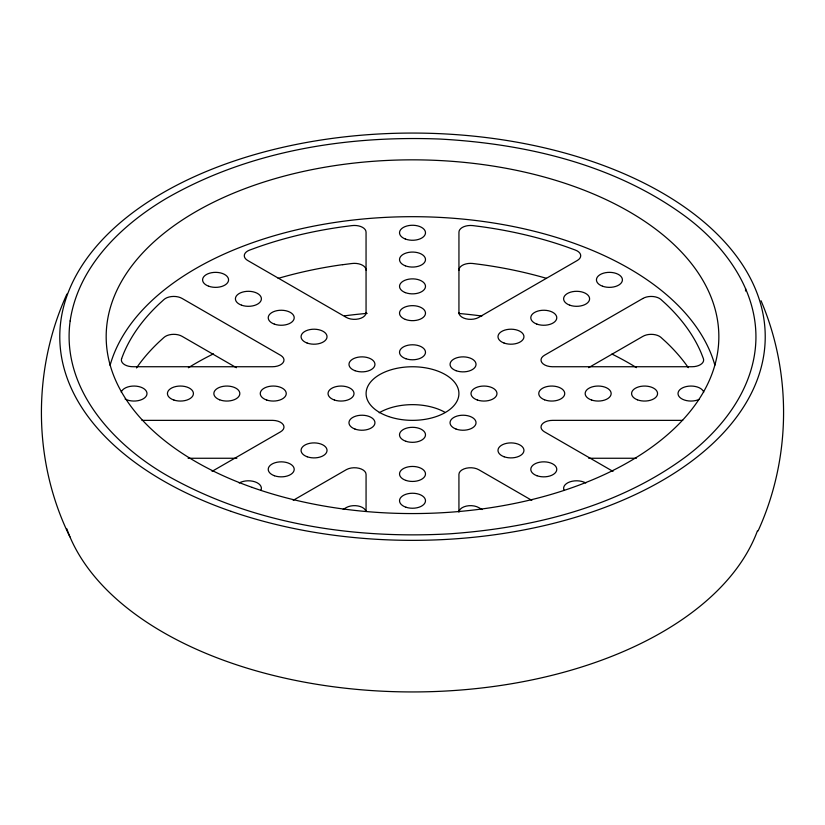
<?xml version="1.0" encoding="UTF-8"?>
<svg xmlns="http://www.w3.org/2000/svg" width="825" height="825" viewBox="0 0 825 825"><rect width="100%" height="100%" fill="white"/><g stroke="black" fill="none" stroke-linecap="round" stroke-linejoin="round"><path stroke-width="1.24" d="M366.063 511.428L366.073 474.478A11.612 6.703 0 0 0 359.092 468.301A11.612 6.703 0 0 0 346.51 469.559L293.215 500.332M458.937 313.572L458.948 232.351A11.632 6.713 0 0 1 472.663 225.576L481.738 226.741A297.34 171.672 0 0 1 567.383 247.16L575.252 250.027A11.622 6.713 0 0 1 577.294 260.483L478.49 317.543A11.612 6.703 0 0 1 465.908 318.801A11.612 6.703 0 0 1 458.927 312.623M745.563 291.019L745.563 288.544M66.949 294.02C32.113 370.147 32.773 461.608 69.878 536.786M758.051 530.98C791 459.009 792.093 373.57 761.042 300.754M212.056 471.353L280.552 431.826A11.612 6.703 0 0 0 283.181 424.607A11.612 6.703 0 0 0 272.745 420.358L141.962 420.368M343.179 509.386L346.51 507.457A11.612 6.703 0 0 1 358.04 505.972A11.612 6.703 0 0 1 365.867 511.088M588.637 367.672L642.778 336.425A11.632 6.713 0 0 1 660.773 337.229L665.765 341.767A297.34 171.672 0 0 1 688.298 367.651M342.726 264.701L351.801 263.526A11.622 6.713 0 0 1 366.052 270.074M682.698 420.368L552.678 420.358A11.612 6.703 0 0 0 541.973 424.38A11.612 6.703 0 0 0 544.16 431.65L613.006 471.395M188.121 458.267L236.837 458.257M588.72 458.257L636.353 458.257M531.805 500.352L478.789 469.734A11.612 6.703 0 0 0 466.29 468.208A11.612 6.703 0 0 0 458.927 474.241L458.937 511.376M236.424 367.713L182.016 336.301A11.622 6.713 0 0 0 163.917 337.487L158.947 342.024A297.34 171.672 0 0 0 136.507 367.94M482.109 509.541L478.789 507.633A11.612 6.703 0 0 0 466.29 506.107A11.612 6.703 0 0 0 458.927 512.139M366.063 313.624L366.052 232.176A11.622 6.713 0 0 0 351.801 225.627L342.726 226.803A297.34 171.672 0 0 0 257.163 247.335L249.305 250.212A11.632 6.713 0 0 0 247.912 260.607L346.211 317.367A11.612 6.703 0 0 0 358.71 318.893A11.612 6.703 0 0 0 366.073 312.861M188.347 367.744A306.343 176.87 0 0 1 213.458 353.853M344.479 315.851A306.343 176.87 0 0 1 367.166 313.376M459.205 313.5A306.343 176.87 0 0 1 481.882 316.027M611.923 354.038A306.343 176.87 0 0 1 636.488 367.641M757.402 530.949A352.729 203.651 0 0 1 410.603 691.938A352.729 203.651 0 0 1 66.815 528.804M110.076 365.362A306.343 176.87 0 0 1 412.335 216.686A306.343 176.87 0 0 1 714.873 365.186M379.201 412.778A46.417 26.802 0 0 1 444.84 412.222M699.28 399.331A12.994 7.508 0 0 1 679.738 397.299A12.994 7.508 0 0 1 686.462 386.523A12.994 7.508 0 0 1 703.756 392.143M564.125 490.39A12.994 7.508 0 0 1 569.993 481.841A12.994 7.508 0 0 1 585.791 482.986M239.209 482.986A12.994 7.508 0 0 1 255.007 481.841A12.994 7.508 0 0 1 260.875 490.39M121.244 392.143A12.994 7.508 0 0 1 138.796 386.574A12.994 7.508 0 0 1 144.983 397.567A12.994 7.508 0 0 1 125.111 399.022M278.138 278.396A297.34 171.672 0 0 1 342.829 264.619M458.948 270.249A11.632 6.713 0 0 1 472.663 263.474L481.738 264.639A297.34 171.672 0 0 1 546.49 278.345M70.146 320.925C60.71 390.349 116.438 448.418 173.219 478.943C257.163 524.71 355.224 539.117 449.811 533.816C533.29 527.907 618.905 506.663 686.916 455.936C723.412 428.134 754.421 387.585 755.896 340.034C757.319 288.822 723.587 244.128 683.77 215.212C613.429 164.154 525.422 143.684 439.818 139.043C345.799 135.393 248.438 151.027 166.124 198.557C120.945 225.39 78.158 266.661 70.146 320.925M121.626 358.586L121.553 358.823A11.632 6.713 0 0 0 133.289 366.733L272.322 366.743A11.612 6.703 0 0 0 283.027 362.722A11.612 6.703 0 0 0 280.84 355.451L182.016 298.403A11.622 6.713 0 0 0 163.917 299.588L158.947 304.126A297.34 171.672 0 0 0 123.575 353.574L121.626 358.586M642.778 298.526L544.448 355.276A11.612 6.703 0 0 0 541.819 362.495A11.612 6.703 0 0 0 552.255 366.743L692.01 366.733A11.622 6.713 0 0 0 703.354 358.514L701.312 353.265A297.34 171.672 0 0 0 665.765 303.868L660.773 299.331A11.632 6.713 0 0 0 642.778 298.526M231.031 511.335A352.729 203.651 0 0 0 765.177 340.127A352.729 203.651 0 0 0 241.292 158.658A352.729 203.651 0 0 0 231.031 511.335M252.12 487.389A306.343 176.87 0 0 0 718.73 341.55A306.343 176.87 0 0 0 266.65 181.17A306.343 176.87 0 0 0 252.12 487.389M388.616 416.532A46.417 26.802 0 0 0 458.906 393.999A46.417 26.802 0 0 0 389.967 370.126A46.417 26.802 0 0 0 388.616 416.532M637.385 399.805A12.994 7.508 0 0 0 657.546 394.02A12.994 7.508 0 0 0 638.798 386.832A12.994 7.508 0 0 0 637.385 399.805M591.659 400.053A12.994 7.508 0 0 0 611.16 393.546A12.994 7.508 0 0 0 591.659 387.049A12.994 7.508 0 0 0 591.659 400.053M544.552 399.805A12.994 7.508 0 0 0 564.712 394.02A12.994 7.508 0 0 0 545.964 386.832A12.994 7.508 0 0 0 544.552 399.805M504.116 456.772A12.994 7.508 0 0 0 523.947 450.636A12.994 7.508 0 0 0 504.817 443.788A12.994 7.508 0 0 0 504.116 456.772M536.931 475.726A12.994 7.508 0 0 0 556.772 469.58A12.994 7.508 0 0 0 537.642 462.732A12.994 7.508 0 0 0 536.931 475.726M406.003 480.439A12.994 7.508 0 0 0 425.494 473.942A12.994 7.508 0 0 0 406.003 467.445A12.994 7.508 0 0 0 406.003 480.439M406.003 507.241A12.994 7.508 0 0 0 425.494 500.744A12.994 7.508 0 0 0 406.003 494.247A12.994 7.508 0 0 0 406.003 507.241M456.081 429.072A12.994 7.508 0 0 0 476.025 423.05A12.994 7.508 0 0 0 457.019 416.078A12.994 7.508 0 0 0 456.081 429.072M477.366 400.012A12.994 7.508 0 0 0 496.98 393.628A12.994 7.508 0 0 0 477.603 387.018A12.994 7.508 0 0 0 477.366 400.012M456.081 370.703A12.994 7.508 0 0 0 476.025 364.681A12.994 7.508 0 0 0 457.019 357.72A12.994 7.508 0 0 0 456.081 370.703M405.89 358.741A12.994 7.508 0 0 0 425.494 352.358A12.994 7.508 0 0 0 406.117 345.747A12.994 7.508 0 0 0 405.89 358.741M354.998 370.703A12.994 7.508 0 0 0 374.942 364.681A12.994 7.508 0 0 0 355.936 357.72A12.994 7.508 0 0 0 354.998 370.703M334.403 400.012A12.994 7.508 0 0 0 354.018 393.628A12.994 7.508 0 0 0 334.641 387.018A12.994 7.508 0 0 0 334.403 400.012M354.998 429.072A12.994 7.508 0 0 0 374.942 423.05A12.994 7.508 0 0 0 355.936 416.078A12.994 7.508 0 0 0 354.998 429.072M405.89 441.282A12.994 7.508 0 0 0 425.494 434.899A12.994 7.508 0 0 0 406.117 428.278A12.994 7.508 0 0 0 405.89 441.282M504.116 343.076A12.994 7.508 0 0 0 523.947 336.94A12.994 7.508 0 0 0 504.817 330.093A12.994 7.508 0 0 0 504.116 343.076M536.931 324.132A12.994 7.508 0 0 0 556.772 317.986A12.994 7.508 0 0 0 537.642 311.138A12.994 7.508 0 0 0 536.931 324.132M569.755 305.188A12.994 7.508 0 0 0 589.597 299.042A12.994 7.508 0 0 0 570.467 292.194A12.994 7.508 0 0 0 569.755 305.188M602.58 286.234A12.994 7.508 0 0 0 622.411 280.098A12.994 7.508 0 0 0 603.281 273.24A12.994 7.508 0 0 0 602.58 286.234M405.312 239.013A12.994 7.508 0 0 0 425.473 233.238A12.994 7.508 0 0 0 406.725 226.04A12.994 7.508 0 0 0 405.312 239.013M405.312 265.815A12.994 7.508 0 0 0 425.473 260.03A12.994 7.508 0 0 0 406.725 252.842A12.994 7.508 0 0 0 405.312 265.815M405.312 292.607A12.994 7.508 0 0 0 425.473 286.832A12.994 7.508 0 0 0 406.725 279.644A12.994 7.508 0 0 0 405.312 292.607M405.312 319.409A12.994 7.508 0 0 0 425.473 313.624A12.994 7.508 0 0 0 406.725 306.436A12.994 7.508 0 0 0 405.312 319.409M307.189 343.076A12.994 7.508 0 0 0 327.03 336.94A12.994 7.508 0 0 0 307.9 330.093A12.994 7.508 0 0 0 307.189 343.076M274.364 324.132A12.994 7.508 0 0 0 294.205 317.986A12.994 7.508 0 0 0 275.076 311.138A12.994 7.508 0 0 0 274.364 324.132M266.753 400.053A12.994 7.508 0 0 0 286.254 393.546A12.994 7.508 0 0 0 266.753 387.049A12.994 7.508 0 0 0 266.753 400.053M219.646 399.805A12.994 7.508 0 0 0 239.807 394.02A12.994 7.508 0 0 0 221.059 386.832A12.994 7.508 0 0 0 219.646 399.805M274.364 475.726A12.994 7.508 0 0 0 294.205 469.58A12.994 7.508 0 0 0 275.076 462.732A12.994 7.508 0 0 0 274.364 475.726M307.189 456.772A12.994 7.508 0 0 0 327.03 450.636A12.994 7.508 0 0 0 307.9 443.788A12.994 7.508 0 0 0 307.189 456.772M173.92 400.053A12.994 7.508 0 0 0 193.421 393.546A12.994 7.508 0 0 0 173.92 387.049A12.994 7.508 0 0 0 173.92 400.053M241.55 305.188A12.994 7.508 0 0 0 261.391 299.042A12.994 7.508 0 0 0 242.251 292.194A12.994 7.508 0 0 0 241.55 305.188M208.725 286.234A12.994 7.508 0 0 0 228.566 280.098A12.994 7.508 0 0 0 209.437 273.24A12.994 7.508 0 0 0 208.725 286.234"/></g></svg>
